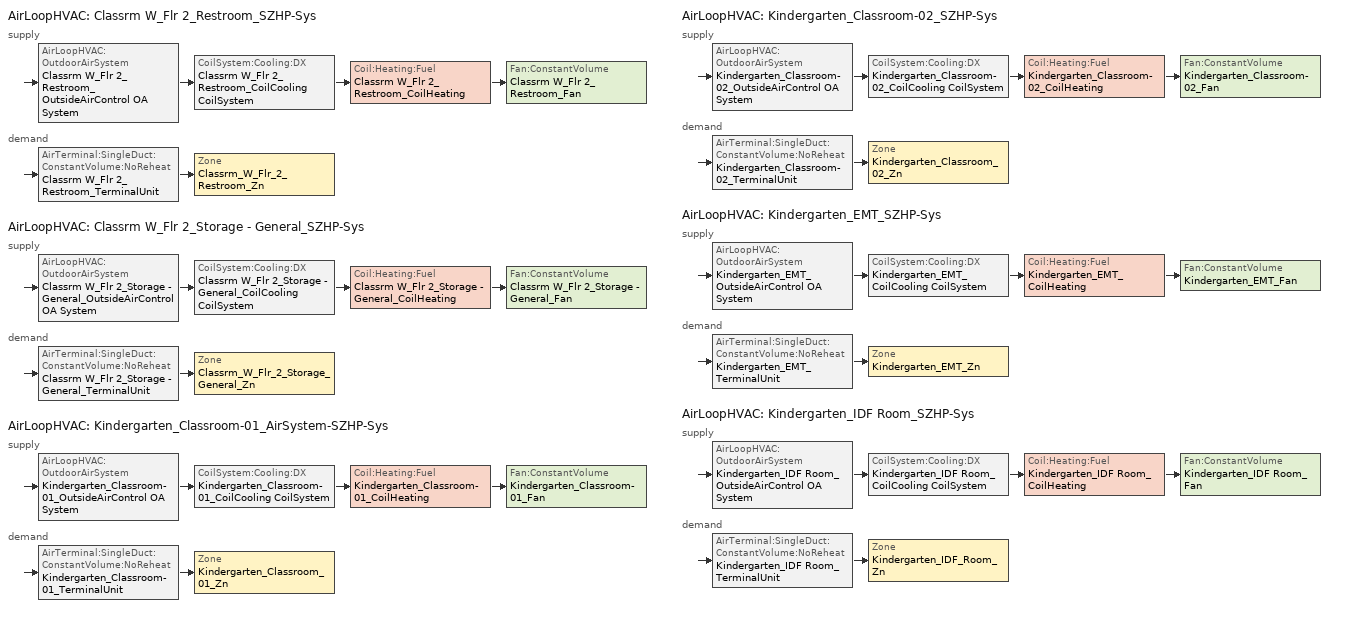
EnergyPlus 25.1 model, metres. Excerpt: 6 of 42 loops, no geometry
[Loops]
AirLoopHVAC 'Classrm W_Flr 2_Restroom_SZHP-Sys'
 supply: AirLoopHVAC:OutdoorAirSystem 'Classrm W_Flr 2_Restroom_OutsideAirControl OA System' > CoilSystem:Cooling:DX 'Classrm W_Flr 2_Restroom_CoilCooling CoilSystem' > Coil:Heating:Fuel 'Classrm W_Flr 2_Restroom_CoilHeating' > Fan:ConstantVolume 'Classrm W_Flr 2_Restroom_Fan'
 demand: AirTerminal:SingleDuct:ConstantVolume:NoReheat 'Classrm W_Flr 2_Restroom_TerminalUnit' > Zone 'Classrm_W_Flr_2_Restroom_Zn'
AirLoopHVAC 'Classrm W_Flr 2_Storage - General_SZHP-Sys'
 supply: AirLoopHVAC:OutdoorAirSystem 'Classrm W_Flr 2_Storage - General_OutsideAirControl OA System' > CoilSystem:Cooling:DX 'Classrm W_Flr 2_Storage - General_CoilCooling CoilSystem' > Coil:Heating:Fuel 'Classrm W_Flr 2_Storage - General_CoilHeating' > Fan:ConstantVolume 'Classrm W_Flr 2_Storage - General_Fan'
 demand: AirTerminal:SingleDuct:ConstantVolume:NoReheat 'Classrm W_Flr 2_Storage - General_TerminalUnit' > Zone 'Classrm_W_Flr_2_Storage_General_Zn'
AirLoopHVAC 'Kindergarten_Classroom-01_AirSystem-SZHP-Sys'
 supply: AirLoopHVAC:OutdoorAirSystem 'Kindergarten_Classroom-01_OutsideAirControl OA System' > CoilSystem:Cooling:DX 'Kindergarten_Classroom-01_CoilCooling CoilSystem' > Coil:Heating:Fuel 'Kindergarten_Classroom-01_CoilHeating' > Fan:ConstantVolume 'Kindergarten_Classroom-01_Fan'
 demand: AirTerminal:SingleDuct:ConstantVolume:NoReheat 'Kindergarten_Classroom-01_TerminalUnit' > Zone 'Kindergarten_Classroom_01_Zn'
AirLoopHVAC 'Kindergarten_Classroom-02_SZHP-Sys'
 supply: AirLoopHVAC:OutdoorAirSystem 'Kindergarten_Classroom-02_OutsideAirControl OA System' > CoilSystem:Cooling:DX 'Kindergarten_Classroom-02_CoilCooling CoilSystem' > Coil:Heating:Fuel 'Kindergarten_Classroom-02_CoilHeating' > Fan:ConstantVolume 'Kindergarten_Classroom-02_Fan'
 demand: AirTerminal:SingleDuct:ConstantVolume:NoReheat 'Kindergarten_Classroom-02_TerminalUnit' > Zone 'Kindergarten_Classroom_02_Zn'
AirLoopHVAC 'Kindergarten_EMT_SZHP-Sys'
 supply: AirLoopHVAC:OutdoorAirSystem 'Kindergarten_EMT_OutsideAirControl OA System' > CoilSystem:Cooling:DX 'Kindergarten_EMT_CoilCooling CoilSystem' > Coil:Heating:Fuel 'Kindergarten_EMT_CoilHeating' > Fan:ConstantVolume 'Kindergarten_EMT_Fan'
 demand: AirTerminal:SingleDuct:ConstantVolume:NoReheat 'Kindergarten_EMT_TerminalUnit' > Zone 'Kindergarten_EMT_Zn'
AirLoopHVAC 'Kindergarten_IDF Room_SZHP-Sys'
 supply: AirLoopHVAC:OutdoorAirSystem 'Kindergarten_IDF Room_OutsideAirControl OA System' > CoilSystem:Cooling:DX 'Kindergarten_IDF Room_CoilCooling CoilSystem' > Coil:Heating:Fuel 'Kindergarten_IDF Room_CoilHeating' > Fan:ConstantVolume 'Kindergarten_IDF Room_Fan'
 demand: AirTerminal:SingleDuct:ConstantVolume:NoReheat 'Kindergarten_IDF Room_TerminalUnit' > Zone 'Kindergarten_IDF_Room_Zn'
[DesignSpecification:OutdoorAir] Outdoor Air Method=Maximum; Outdoor Air Flow per Person {m3/s-person}=7.07921e-05; Outdoor Air Flow per Zone Floor Area {m3/s-m2}=0.000762; Outdoor Air Flow per Zone {m3/s}=0; Outdoor Air Flow Air Changes per Hour {1/hr}=0; Outdoor Air Schedule=SchoolK8ClassroomHVACAvail
DSOA_Kindergarten_EMT_Zn; DSOA_Kindergarten_IDF_Room_Zn; DSOA_Classrm_W_Flr_2_Restroom_Zn; DSOA_Classrm_W_Flr_2_Storage_General_Zn; DSOA_Kindergarten_Classroom_01_Zn; DSOA_Kindergarten_Classroom_02_Zn
[Sizing:Zone] Zone Cooling Design Supply Air Temperature Input Method=TemperatureDifference; Zone Cooling Design Supply Air Temperature {C}=14; Zone Cooling Design Supply Air Temperature Difference {deltaC}=11.1111; Zone Heating Design Supply Air Temperature Input Method=TemperatureDifference; Zone Heating Design Supply Air Temperature {C}=40; Zone Heating Design Supply Air Temperature Difference {deltaC}=13.8889; Zone Cooling Design Supply Air Humidity Ratio {kgWater/kgDryAir}=0.0085; Zone Heating Design Supply Air Humidity Ratio {kgWater/kgDryAir}=0.008; Zone Heating Sizing Factor=1; Zone Cooling Sizing Factor=1; Cooling Design Air Flow Method=DesignDay; Cooling Design Air Flow Rate {m3/s}=0; Cooling Minimum Air Flow per Zone Floor Area {m3/s-m2}=0; Cooling Minimum Air Flow {m3/s}=0; Cooling Minimum Air Flow Fraction=0; Heating Design Air Flow Method=DesignDay; Heating Design Air Flow Rate {m3/s}=0; Heating Maximum Air Flow per Zone Floor Area {m3/s-m2}=0; Heating Maximum Air Flow {m3/s}=0; Heating Maximum Air Flow Fraction=0; Account for Dedicated Outdoor Air System=No; Zone Load Sizing Method=Sensible Load Only No Latent Load; Zone Latent Cooling Design Supply Air Humidity Ratio Input Method=HumidityRatioDifference; Zone Cooling Design Supply Air Humidity Ratio Difference {kgWater/kgDryAir}=0.005; Zone Latent Heating Design Supply Air Humidity Ratio Input Method=HumidityRatioDifference; Zone Humidification Design Supply Air Humidity Ratio Difference {kgWater/kgDryAir}=0.005
Name | Design Specification Outdoor Air Object
Classrm_W_Flr_2_Restroom_Zn | DSOA_Classrm_W_Flr_2_Restroom_Zn
Classrm_W_Flr_2_Storage_General_Zn | DSOA_Classrm_W_Flr_2_Storage_General_Zn
Kindergarten_Classroom_01_Zn | DSOA_Kindergarten_Classroom_01_Zn
Kindergarten_Classroom_02_Zn | DSOA_Kindergarten_Classroom_02_Zn
Kindergarten_EMT_Zn | DSOA_Kindergarten_EMT_Zn
Kindergarten_IDF_Room_Zn | DSOA_Kindergarten_IDF_Room_Zn
[Sizing:System] Type of Load to Size On=Sensible; Design Outdoor Air Flow Rate {m3/s}=Autosize; Central Heating Maximum System Air Flow Ratio=1; Preheat Design Temperature {C}=5.68434e-14; Preheat Design Humidity Ratio {kgWater/kgDryAir}=0; Precool Design Temperature {C}=5.68434e-14; Precool Design Humidity Ratio {kgWater/kgDryAir}=0; Central Cooling Design Supply Air Temperature {C}=12.7778; Central Heating Design Supply Air Temperature {C}=35; Type of Zone Sum to Use=NonCoincident; 100% Outdoor Air in Cooling=No; 100% Outdoor Air in Heating=No; Central Cooling Design Supply Air Humidity Ratio {kgWater/kgDryAir}=0.0085; Central Heating Design Supply Air Humidity Ratio {kgWater/kgDryAir}=0.008; Cooling Supply Air Flow Rate Method=DesignDay; Cooling Supply Air Flow Rate {m3/s}=0; Cooling Supply Air Flow Rate Per Floor Area {m3/s-m2}=0.00996765; Cooling Fraction of Autosized Cooling Supply Air Flow Rate=1; Cooling Supply Air Flow Rate Per Unit Cooling Capacity {m3/s-W}=3.94755e-05; Heating Supply Air Flow Rate Method=DesignDay; Heating Supply Air Flow Rate {m3/s}=0; Heating Supply Air Flow Rate Per Floor Area {m3/s-m2}=0.00996765; Heating Fraction of Autosized Heating Supply Air Flow Rate=1; Heating Fraction of Autosized Cooling Supply Air Flow Rate=1; Heating Supply Air Flow Rate Per Unit Heating Capacity {m3/s-W}=3.15882e-05; System Outdoor Air Method=ZoneSum; Zone Maximum Outdoor Air Fraction=1; Cooling Design Capacity Method=CoolingDesignCapacity; Cooling Design Capacity {W}=Autosize; Cooling Design Capacity Per Floor Area {W/m2}=234.7; Fraction of Autosized Cooling Design Capacity=1; Heating Design Capacity Method=HeatingDesignCapacity; Heating Design Capacity {W}=Autosize; Heating Design Capacity Per Floor Area {W/m2}=157; Fraction of Autosized Heating Design Capacity=1; Central Cooling Capacity Control Method=OnOff; Occupant Diversity=Autosize
Classrm W_Flr 2_Restroom_SZHP-Sys; Classrm W_Flr 2_Storage - General_SZHP-Sys; Kindergarten_Classroom-01_AirSystem-SZHP-Sys; Kindergarten_Classroom-02_SZHP-Sys; Kindergarten_EMT_SZHP-Sys; Kindergarten_IDF Room_SZHP-Sys
[AirTerminal:SingleDuct:ConstantVolume:NoReheat] Availability Schedule=Always On Discrete; Maximum Air Flow Rate {m3/s}=Autosize
Classrm W_Flr 2_Restroom_TerminalUnit; Classrm W_Flr 2_Storage - General_TerminalUnit; Kindergarten_Classroom-01_TerminalUnit; Kindergarten_Classroom-02_TerminalUnit; Kindergarten_EMT_TerminalUnit; Kindergarten_IDF Room_TerminalUnit
[Zone equipment]
Classrm_W_Flr_2_Restroom_Zn: Classrm W_Flr 2_Restroom_Zn PropExhFan, Classrm W_Flr 2_Restroom_TerminalUnit
Classrm_W_Flr_2_Storage_General_Zn: Classrm W_Flr 2_Storage - General_TerminalUnit
Kindergarten_Classroom_01_Zn: Kindergarten_Classroom-01_TerminalUnit
Kindergarten_Classroom_02_Zn: Kindergarten_Classroom-02_TerminalUnit
Kindergarten_EMT_Zn: Kindergarten_EMT_TerminalUnit
Kindergarten_IDF_Room_Zn: Kindergarten_IDF Room_TerminalUnit
[Fan:ConstantVolume] Availability Schedule=SchoolK8ClassroomHVACAvail; Fan Total Efficiency=0.57; Pressure Rise {Pa}=891.71; Maximum Flow Rate {m3/s}=Autosize; Motor Efficiency=0.88; Motor In Airstream Fraction=1
Classrm W_Flr 2_Restroom_Fan; Classrm W_Flr 2_Storage - General_Fan; Kindergarten_Classroom-01_Fan; Kindergarten_Classroom-02_Fan; Kindergarten_EMT_Fan; Kindergarten_IDF Room_Fan
[Fan:ZoneExhaust]
Classrm W_Flr 2_Restroom_Zn PropExhFan: Availability Schedule=SchoolK8ClassroomHVACAvail; Fan Total Efficiency=0.55575; Pressure Rise {Pa}=235.627; Maximum Flow Rate {m3/s}=0.117987; System Availability Manager Coupling Mode=Decoupled; Balanced Exhaust Fraction Schedule=Always On Discrete
[Coil:Cooling:DX:SingleSpeed] Availability Schedule=Always On Discrete; Gross Rated Total Cooling Capacity {W}=autosize; Gross Rated Sensible Heat Ratio=Autosize; Rated Air Flow Rate {m3/s}=Autosize; 2017 Rated Evaporator Fan Power Per Volume Flow Rate {W/(m3/s)}=773.3; 2023 Rated Evaporator Fan Power Per Volume Flow Rate {W/(m3/s)}=934.4; Total Cooling Capacity Function of Temperature Curve=CoilClgDXQRatio_fTwbToadbSI; Total Cooling Capacity Function of Flow Fraction Curve=CoilClgDXSnglQRatio_fCFMRatio; Energy Input Ratio Function of Flow Fraction Curve=CoilClgDXSnglEIRRatio_fCFMRatio; Part Load Fraction Correlation Curve=CoilClgDXSEEREIRRatio_fQFrac; Minimum Outdoor Dry-Bulb Temperature for Compressor Operation {C}=-25; Nominal Time for Condensate Removal to Begin {s}=0; Ratio of Initial Moisture Evaporation Rate and Steady State Latent Capacity=0; Maximum Cycling Rate {cycles/hr}=0; Latent Capacity Time Constant {s}=0; Condenser Type=AirCooled; Evaporative Condenser Effectiveness=0.9; Evaporative Condenser Air Flow Rate {m3/s}=Autosize; Evaporative Condenser Pump Rated Power Consumption {W}=Autosize; Maximum Outdoor Dry-Bulb Temperature for Crankcase Heater Operation {C}=10; Basin Heater Capacity {W/K}=0; Basin Heater Setpoint Temperature {C}=2
Name | Gross Rated Cooling COP {W/W} | Energy Input Ratio Function of Temperature Curve | Crankcase Heater Capacity {W}
Classrm W_Flr 2_Restroom_CoilCooling | 3.84 | CoilClgDXSEEREIR_fTwbToadbSI-32 | 14.0744
Classrm W_Flr 2_Storage - General_CoilCooling | 3.84 | CoilClgDXSEEREIR_fTwbToadbSI-35 | 2.4499
Kindergarten_Classroom-01_CoilCooling | 3.42 | CoilClgDXSEEREIR_fTwbToadbSI-9 | 137.345
Kindergarten_Classroom-02_CoilCooling | 3.91 | CoilClgDXSEEREIR_fTwbToadbSI-11 | 35.9985
Kindergarten_EMT_CoilCooling | 3.84 | CoilClgDXSEEREIR_fTwbToadbSI-14 | 4.27116
Kindergarten_IDF Room_CoilCooling | 3.84 | CoilClgDXSEEREIR_fTwbToadbSI-13 | 2.13658
[Coil:Heating:Fuel] Availability Schedule=Always On Discrete; Fuel Type=NaturalGas; Burner Efficiency=0.8; Nominal Capacity {W}=Autosize; On Cycle Parasitic Electric Load {W}=0; Part Load Fraction Correlation Curve=CoilHtgFurnFIRRatio_fQRatio; Off Cycle Parasitic Fuel Load {W}=0
Classrm W_Flr 2_Restroom_CoilHeating; Classrm W_Flr 2_Storage - General_CoilHeating; Kindergarten_Classroom-01_CoilHeating; Kindergarten_Classroom-02_CoilHeating; Kindergarten_EMT_CoilHeating; Kindergarten_IDF Room_CoilHeating
[CoilSystem:Cooling:DX] Availability Schedule=Always On Discrete
Name | Cooling Coil
Classrm W_Flr 2_Restroom_CoilCooling CoilSystem | Classrm W_Flr 2_Restroom_CoilCooling
Classrm W_Flr 2_Storage - General_CoilCooling CoilSystem | Classrm W_Flr 2_Storage - General_CoilCooling
Kindergarten_Classroom-01_CoilCooling CoilSystem | Kindergarten_Classroom-01_CoilCooling
Kindergarten_Classroom-02_CoilCooling CoilSystem | Kindergarten_Classroom-02_CoilCooling
Kindergarten_EMT_CoilCooling CoilSystem | Kindergarten_EMT_CoilCooling
Kindergarten_IDF Room_CoilCooling CoilSystem | Kindergarten_IDF Room_CoilCooling
[Controller:OutdoorAir] Minimum Outdoor Air Flow Rate {m3/s}=0; Maximum Outdoor Air Flow Rate {m3/s}=Autosize; Economizer Control Type=NoEconomizer; Economizer Control Action Type=ModulateFlow; Economizer Maximum Limit Enthalpy {J/kg}=64000; Lockout Type=NoLockout; Minimum Limit Type=FixedMinimum; Minimum Outdoor Air Schedule=SchoolK8ClassroomHVACAvail; High Humidity Control=No; Control High Indoor Humidity Based on Outdoor Humidity Ratio=Yes; Heat Recovery Bypass Control Type=BypassWhenWithinEconomizerLimits; Economizer Operation Staging=InterlockedWithMechanicalCooling
Name | Mechanical Ventilation Controller
Classrm W_Flr 2_Restroom_OutsideAirControl | Classrm W_Flr 2_Restroom_OutsideAirControl Mech Vent Controller
Classrm W_Flr 2_Storage - General_OutsideAirControl | Classrm W_Flr 2_Storage - General_OutsideAirControl Mech Vent Controller
Kindergarten_Classroom-01_OutsideAirControl | Kindergarten_Classroom-01_OutsideAirControl Mech Vent Controller
Kindergarten_Classroom-02_OutsideAirControl | Kindergarten_Classroom-02_OutsideAirControl Mech Vent Controller
Kindergarten_EMT_OutsideAirControl | Kindergarten_EMT_OutsideAirControl Mech Vent Controller
Kindergarten_IDF Room_OutsideAirControl | Kindergarten_IDF Room_OutsideAirControl Mech Vent Controller
[Controller:MechanicalVentilation] Availability Schedule=SchoolK8ClassroomHVACAvail; Demand Controlled Ventilation=No; System Outdoor Air Method=ZoneSum
Name | Zone or ZoneList 1 | Design Specification Outdoor Air Object Name 1
Classrm W_Flr 2_Restroom_OutsideAirControl Mech Vent Controller | Classrm_W_Flr_2_Restroom_Zn | DSOA_Classrm_W_Flr_2_Restroom_Zn
Classrm W_Flr 2_Storage - General_OutsideAirControl Mech Vent Controller | Classrm_W_Flr_2_Storage_General_Zn | DSOA_Classrm_W_Flr_2_Storage_General_Zn
Kindergarten_Classroom-01_OutsideAirControl Mech Vent Controller | Kindergarten_Classroom_01_Zn | DSOA_Kindergarten_Classroom_01_Zn
Kindergarten_Classroom-02_OutsideAirControl Mech Vent Controller | Kindergarten_Classroom_02_Zn | DSOA_Kindergarten_Classroom_02_Zn
Kindergarten_EMT_OutsideAirControl Mech Vent Controller | Kindergarten_EMT_Zn | DSOA_Kindergarten_EMT_Zn
Kindergarten_IDF Room_OutsideAirControl Mech Vent Controller | Kindergarten_IDF_Room_Zn | DSOA_Kindergarten_IDF_Room_Zn
[AirLoopHVAC] Design Supply Air Flow Rate {m3/s}=Autosize; Design Return Air Flow Fraction of Supply Air Flow=1
Classrm W_Flr 2_Restroom_SZHP-Sys; Classrm W_Flr 2_Storage - General_SZHP-Sys; Kindergarten_Classroom-01_AirSystem-SZHP-Sys; Kindergarten_Classroom-02_SZHP-Sys; Kindergarten_EMT_SZHP-Sys; Kindergarten_IDF Room_SZHP-Sys
[AvailabilityManager:NightCycle] Applicability Schedule=Always On Discrete; Fan Schedule=SchoolK8ClassroomHVACAvail; Control Type=CycleOnControlZone; Thermostat Tolerance {deltaC}=1.11111; Cycling Run Time Control Type=ThermostatWithMinimumRunTime; Cycling Run Time {s}=900
Name | Control Zone or Zone List
Availability Manager Night Cycle 32 | Classrm_W_Flr_2_Restroom_Zn
Availability Manager Night Cycle 35 | Classrm_W_Flr_2_Storage_General_Zn
Availability Manager Night Cycle 9 | Kindergarten_Classroom_01_Zn
Availability Manager Night Cycle 11 | Kindergarten_Classroom_02_Zn
Availability Manager Night Cycle 14 | Kindergarten_EMT_Zn
Availability Manager Night Cycle 13 | Kindergarten_IDF_Room_Zn
[SetpointManager:SingleZone:Reheat] Control Variable=Temperature; Minimum Supply Air Temperature {C}=-99; Maximum Supply Air Temperature {C}=99
Name | Control Zone | Setpoint Node or NodeList
Setpoint Manager Single Zone Reheat 32 | Classrm_W_Flr_2_Restroom_Zn | Classrm W_Flr 2_Restroom_Fan Outlet Node
Setpoint Manager Single Zone Reheat 35 | Classrm_W_Flr_2_Storage_General_Zn | Classrm W_Flr 2_Storage - General_Fan Outlet Node
Setpoint Manager Single Zone Reheat 9 | Kindergarten_Classroom_01_Zn | Kindergarten_Classroom-01_Fan Outlet Node
Setpoint Manager Single Zone Reheat 11 | Kindergarten_Classroom_02_Zn | Kindergarten_Classroom-02_Fan Outlet Node
Setpoint Manager Single Zone Reheat 14 | Kindergarten_EMT_Zn | Kindergarten_EMT_Fan Outlet Node
Setpoint Manager Single Zone Reheat 13 | Kindergarten_IDF_Room_Zn | Kindergarten_IDF Room_Fan Outlet Node
[SetpointManager:MixedAir] Control Variable=Temperature
Name | Setpoint Node or NodeList
Classrm W_Flr 2_Restroom_OutsideAirControl OA System Mixed Air Node OS Default SPM | Classrm W_Flr 2_Restroom_OutsideAirControl OA System Mixed Air Node
Classrm W_Flr 2_Restroom_CoilCooling Outlet Node OS Default SPM | Classrm W_Flr 2_Restroom_CoilCooling Outlet Node
Classrm W_Flr 2_Restroom_CoilHeating Outlet Node OS Default SPM | Classrm W_Flr 2_Restroom_CoilHeating Outlet Node
Classrm W_Flr 2_Storage - General_OutsideAirControl OA System Mixed Air Node OS Default SPM | Classrm W_Flr 2_Storage - General_OutsideAirControl OA System Mixed Air Node
Classrm W_Flr 2_Storage - General_CoilCooling Outlet Node OS Default SPM | Classrm W_Flr 2_Storage - General_CoilCooling Outlet Node
Classrm W_Flr 2_Storage - General_CoilHeating Outlet Node OS Default SPM | Classrm W_Flr 2_Storage - General_CoilHeating Outlet Node
Kindergarten_Classroom-01_OutsideAirControl OA System Mixed Air Node OS Default SPM | Kindergarten_Classroom-01_OutsideAirControl OA System Mixed Air Node
Kindergarten_Classroom-01_CoilCooling Outlet Node OS Default SPM | Kindergarten_Classroom-01_CoilCooling Outlet Node
Kindergarten_Classroom-01_CoilHeating Outlet Node OS Default SPM | Kindergarten_Classroom-01_CoilHeating Outlet Node
Kindergarten_Classroom-02_OutsideAirControl OA System Mixed Air Node OS Default SPM | Kindergarten_Classroom-02_OutsideAirControl OA System Mixed Air Node
Kindergarten_Classroom-02_CoilCooling Outlet Node OS Default SPM | Kindergarten_Classroom-02_CoilCooling Outlet Node
Kindergarten_Classroom-02_CoilHeating Outlet Node OS Default SPM | Kindergarten_Classroom-02_CoilHeating Outlet Node
Kindergarten_EMT_OutsideAirControl OA System Mixed Air Node OS Default SPM | Kindergarten_EMT_OutsideAirControl OA System Mixed Air Node
Kindergarten_EMT_CoilCooling Outlet Node OS Default SPM | Kindergarten_EMT_CoilCooling Outlet Node
Kindergarten_EMT_CoilHeating Outlet Node OS Default SPM | Kindergarten_EMT_CoilHeating Outlet Node
Kindergarten_IDF Room_OutsideAirControl OA System Mixed Air Node OS Default SPM | Kindergarten_IDF Room_OutsideAirControl OA System Mixed Air Node
Kindergarten_IDF Room_CoilCooling Outlet Node OS Default SPM | Kindergarten_IDF Room_CoilCooling Outlet Node
Kindergarten_IDF Room_CoilHeating Outlet Node OS Default SPM | Kindergarten_IDF Room_CoilHeating Outlet Node
[Schedule:Day:Hourly]
SchoolK8ClassroomHVACAvailWD: 0, 0, 0, 0, 0, 0, 1, 1, 1, 1, 1, 1, 1, 1, 1, 1, 1, 1, 1, 1, 1, 1, 0, 0
SchoolK8ClassroomHVACAvailSat: 0, 0, 0, 0, 0, 0, 0, 1, 1, 1, 1, 1, 1, 0, 0, 0, 0, 0, 0, 0, 0, 0, 0, 0
SchoolK8ClassroomHVACAvailSun: 0, 0, 0, 0, 0, 0, 0, 0, 0, 0, 0, 0, 0, 0, 0, 0, 0, 0, 0, 0, 0, 0, 0, 0
[Schedule:Week:Daily]
SchoolK8ClassroomHVACAvailWk: SchoolK8ClassroomHVACAvailSun, SchoolK8ClassroomHVACAvailWD, SchoolK8ClassroomHVACAvailWD, SchoolK8ClassroomHVACAvailWD, SchoolK8ClassroomHVACAvailWD, SchoolK8ClassroomHVACAvailWD, SchoolK8ClassroomHVACAvailSat, SchoolK8ClassroomHVACAvailSun, SchoolK8ClassroomHVACAvailWD, SchoolK8ClassroomHVACAvailWD, SchoolK8ClassroomHVACAvailSun, SchoolK8ClassroomHVACAvailSun
[Schedule:Year]
SchoolK8ClassroomHVACAvail: SchoolK8ClassroomHVACAvailWk, 1, 1, 12, 31
[Schedule:Constant]
Always On Discrete: Hourly Value=1
[Curve:Quadratic]
Name | Coefficient1 Constant | Coefficient2 x | Coefficient3 x**2 | Minimum Value of x | Maximum Value of x | Minimum Curve Output | Maximum Curve Output
CoilClgDXSnglQRatio_fCFMRatio | 0.8 | 0.2 | 0 | 0 | 100 | 0.8
CoilClgDXSnglEIRRatio_fCFMRatio | 1.156 | -0.1816 | 0.0256 | 0 | 100
CoilHtgFurnFIRRatio_fQRatio | 0.01861 | 1.09421 | -0.112819 | 0.7 | 1 | 0.73 | 1
[Curve:Cubic]
CoilClgDXSEEREIRRatio_fQFrac: Coefficient1 Constant=1; Coefficient2 x=0; Coefficient3 x**2=0; Coefficient4 x**3=0; Minimum Value of x=0.7; Maximum Value of x=1; Minimum Curve Output=1; Maximum Curve Output=1
[Curve:Biquadratic]
CoilClgDXQRatio_fTwbToadbSI: Coefficient1 Constant=0.86779; Coefficient2 x=0.014245; Coefficient3 x**2=0.000554; Coefficient4 y=-0.007569; Coefficient5 y**2=3.2e-05; Coefficient6 x*y=-0.000191; Minimum Value of x=13.89; Maximum Value of x=25; Minimum Value of y=23.89; Maximum Value of y=46.11; Minimum Curve Output=0.77; Maximum Curve Output=1.29
[Table:IndependentVariable]
CoilClgDXSEEREIR_fTwbToadbSI-32_IndependentVariable_0; CoilClgDXSEEREIR_fTwbToadbSI-35_IndependentVariable_0; CoilClgDXSEEREIR_fTwbToadbSI-9_IndependentVariable_0; CoilClgDXSEEREIR_fTwbToadbSI-11_IndependentVariable_0; CoilClgDXSEEREIR_fTwbToadbSI-14_IndependentVariable_0; CoilClgDXSEEREIR_fTwbToadbSI-13_IndependentVariable_0: Cubic, Constant, 13.89, 25, Temperature, 13.89, 19.44, 25
CoilClgDXSEEREIR_fTwbToadbSI-32_IndependentVariable_1; CoilClgDXSEEREIR_fTwbToadbSI-35_IndependentVariable_1; CoilClgDXSEEREIR_fTwbToadbSI-9_IndependentVariable_1; CoilClgDXSEEREIR_fTwbToadbSI-11_IndependentVariable_1; CoilClgDXSEEREIR_fTwbToadbSI-14_IndependentVariable_1; CoilClgDXSEEREIR_fTwbToadbSI-13_IndependentVariable_1: Cubic, Constant, 27.78, 43.33, Temperature, 27.78, 35, 43.33
[Table:IndependentVariableList]
CoilClgDXSEEREIR_fTwbToadbSI-32_IndependentVariableList: CoilClgDXSEEREIR_fTwbToadbSI-32_IndependentVariable_0, CoilClgDXSEEREIR_fTwbToadbSI-32_IndependentVariable_1
CoilClgDXSEEREIR_fTwbToadbSI-35_IndependentVariableList: CoilClgDXSEEREIR_fTwbToadbSI-35_IndependentVariable_0, CoilClgDXSEEREIR_fTwbToadbSI-35_IndependentVariable_1
CoilClgDXSEEREIR_fTwbToadbSI-9_IndependentVariableList: CoilClgDXSEEREIR_fTwbToadbSI-9_IndependentVariable_0, CoilClgDXSEEREIR_fTwbToadbSI-9_IndependentVariable_1
CoilClgDXSEEREIR_fTwbToadbSI-11_IndependentVariableList: CoilClgDXSEEREIR_fTwbToadbSI-11_IndependentVariable_0, CoilClgDXSEEREIR_fTwbToadbSI-11_IndependentVariable_1
CoilClgDXSEEREIR_fTwbToadbSI-14_IndependentVariableList: CoilClgDXSEEREIR_fTwbToadbSI-14_IndependentVariable_0, CoilClgDXSEEREIR_fTwbToadbSI-14_IndependentVariable_1
CoilClgDXSEEREIR_fTwbToadbSI-13_IndependentVariableList: CoilClgDXSEEREIR_fTwbToadbSI-13_IndependentVariable_0, CoilClgDXSEEREIR_fTwbToadbSI-13_IndependentVariable_1
[Table:Lookup]
CoilClgDXSEEREIR_fTwbToadbSI-32: CoilClgDXSEEREIR_fTwbToadbSI-32_IndependentVariableList, DivisorOnly, 1, Dimensionless, 0.916875, 1.16301, 1.41138, 0.78414, 1, 1.21791, 0.690413, 0.884805, 1.08116
CoilClgDXSEEREIR_fTwbToadbSI-35: CoilClgDXSEEREIR_fTwbToadbSI-35_IndependentVariableList, DivisorOnly, 1, Dimensionless, 0.916875, 1.16301, 1.41138, 0.78414, 1, 1.21791, 0.690413, 0.884805, 1.08116
CoilClgDXSEEREIR_fTwbToadbSI-9: CoilClgDXSEEREIR_fTwbToadbSI-9_IndependentVariableList, DivisorOnly, 1, Dimensionless, 0.916875, 1.16301, 1.41138, 0.78414, 1, 1.21791, 0.690413, 0.884805, 1.08116
CoilClgDXSEEREIR_fTwbToadbSI-11: CoilClgDXSEEREIR_fTwbToadbSI-11_IndependentVariableList, DivisorOnly, 1, Dimensionless, 0.916875, 1.16301, 1.41138, 0.78414, 1, 1.21791, 0.690413, 0.884805, 1.08116
CoilClgDXSEEREIR_fTwbToadbSI-14: CoilClgDXSEEREIR_fTwbToadbSI-14_IndependentVariableList, DivisorOnly, 1, Dimensionless, 0.916875, 1.16301, 1.41138, 0.78414, 1, 1.21791, 0.690413, 0.884805, 1.08116
CoilClgDXSEEREIR_fTwbToadbSI-13: CoilClgDXSEEREIR_fTwbToadbSI-13_IndependentVariableList, DivisorOnly, 1, Dimensionless, 0.916875, 1.16301, 1.41138, 0.78414, 1, 1.21791, 0.690413, 0.884805, 1.08116
